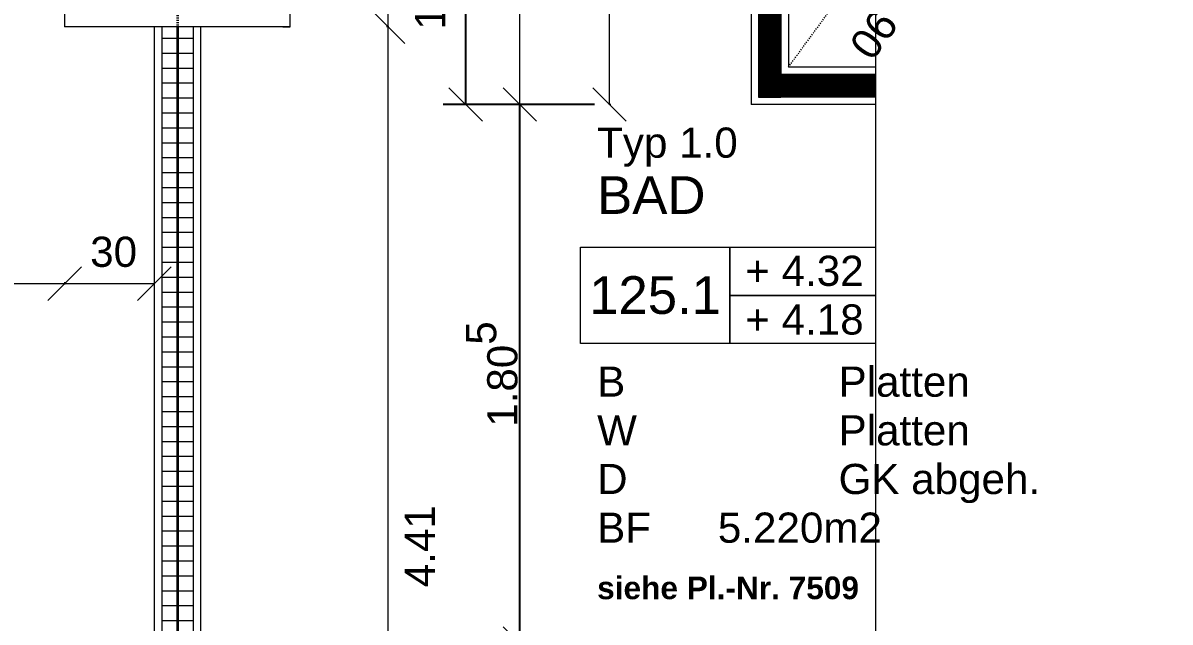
# Model space of a CAD drawing. Header units: metres. Extents: x -1 to 282, y -100 to 261.
# Drawn here: x 183.8 to 282.2, y 75.5 to 126.9 of the extents above; entities that cross this region are included whole.
import ezdxf

# ---------------------------------------------------------------- set-up
doc = ezdxf.new("R2010")
doc.units = ezdxf.units.M
doc.header["$LTSCALE"] = 0.00508
doc.header["$PDMODE"] = 1
doc.linetypes.add('Ohne Titel-12', pattern=[1.041641, 0.625, -0.208282, 0.069427, -0.138931])
doc.linetypes.add('Ohne Titel-9', pattern=[2.558905, 1.968385, -0.19684, 0.19684, -0.19684])
for name, color, linetype, lineweight in [('271_Gipserarbeiten-allgemein', 7, 'Continuous', 18), ('Linien-0.03', 7, 'Continuous', 5), ('Linien-stripu abgehängte Decke', 7, 'Ohne Titel-12', 13), ('Symbole', 7, 'Continuous', 5), ('Text-Raumstempel', 7, 'Continuous', 5)]:
    doc.layers.add(name, color=color, linetype=linetype, lineweight=lineweight)
for name, color, linetype, lineweight, true_color in [('271_Gipserarbeiten-LBW 12.5cm', 7, 'Continuous', 18, 0x117d81), ('271_Gipserarbeiten-LBW 15.5cm', 7, 'Continuous', 18, 0x428110), ('Bemaßung-Leichtbau', 7, 'Continuous', 5, 0xb54400), ('Linien-Achsen', 7, 'Ohne Titel-9', 35, 0x0099ff)]:
    doc.layers.add(name, color=color, linetype=linetype, lineweight=lineweight, true_color=true_color)
doc.styles.add('Arial', font='arial.ttf')
doc.styles.add('Arial (bold)', font='')
doc.styles.get('Arial (bold)').set_extended_font_data('Arial', bold=True)
doc.dimstyles.new('vbk_50', dxfattribs={"dimtxt": 101.016365, "dimasz": 0.002245, "dimexe": 0.0015, "dimexo": 0.003, "dimgap": 0.0005, "dimtad": 1, "dimdec": 3, "dimzin": 3, "dimdsep": 46, "dimtxsty": 'Arial', "dimblk": 'VW_SLASH', "dimblk1": 'VW_SLASH', "dimblk2": 'VW_SLASH', "dimcen": 0, "dimdle": 0.002, "dimazin": 0, "dimtfac": 0.9, "dimtdec": 3, "dimtix": 1, "dimtmove": 0, "dimatfit": 0, "dimldrblk": 'DOT', "dimfxl": 0.005, "dimfxlon": 1, "dimfrac": 2, "dimtolj": 1, "dimtzin": 3, "dimarcsym": 0})
pattern_1 = [(0, (0, 0), (3e-18, -0.05), [])]

# ---------------------------------------------------------------- blocks, each defined once
blk = doc.blocks.new('GRUP_GR_Garderobenwand (2D)')
at = {"layer": 'Linien-0.03', "linetype": 'Continuous', "lineweight": 5}
h = blk.add_hatch(dxfattribs=at)
h.set_pattern_fill('DÄMMSTOFF 1MM', angle=-90, style=0, pattern_type=2)
h.set_pattern_definition(pattern_1)
h.paths.add_polyline_path([(-0.0025, -2.4095), (-0.0525, -2.4095), (-0.0525, -6.82), (-0.0025, -6.82)])
h = blk.add_hatch(dxfattribs=at)
h.set_pattern_fill('DÄMMSTOFF 1MM', angle=-90, style=0, pattern_type=2)
h.set_pattern_definition(pattern_1)
h.paths.add_polyline_path([(0.0525, -2.4095), (0.0025, -2.4095), (0.0025, -6.82), (0.0525, -6.82)])
at = {"layer": '271_Gipserarbeiten-LBW 15.5cm'}
for p, q in [((0.3775, -1.1495), (0.3775, -2.4095)), ((-0.3775, -2.4095), (-0.3775, -2.2545)), ((-0.3525, -2.4095), (-0.3775, -2.4095)), ((-0.3525, -2.4095), (-0.0775, -2.4095)), ((-0.0775, -2.4095), (-0.0775, -6.82)), ((0.0775, -2.4095), (0.0775, -6.82)), ((0.0775, -2.4095), (0.3775, -2.4095))]:
    blk.add_line(p, q, dxfattribs=at)
at = {"layer": 'Linien-0.03'}
for p, q in [((0.3775, -1.1495), (0.3775, -2.4095)), ((-0.3775, -2.4095), (0.3775, -2.4095)), ((-0.0775, -2.4095), (-0.0775, -6.82)), ((-0.0525, -2.4095), (-0.0525, -6.82)), ((-0.0025, -2.4095), (-0.0025, -6.82)), ((0.0025, -2.4095), (0.0025, -6.82)), ((0.0525, -2.4095), (0.0525, -6.82)), ((0.0775, -2.4095), (0.0775, -6.82))]:
    blk.add_line(p, q, dxfattribs=at)
at = {"layer": 'Linien-0.03', "color": 7, "linetype": 'Continuous', "lineweight": 5}
for p, q in [((-0.0525, -2.4095), (-0.0525, -6.82)), ((-0.0025, -2.4095), (-0.0025, -6.82)), ((0.0025, -2.4095), (0.0025, -6.82)), ((0.0525, -2.4095), (0.0525, -6.82))]:
    blk.add_line(p, q, dxfattribs=at)
blk = doc.blocks.new('GRUP_GR_Zi-Typ2.0 (2D)')
at = {"layer": 'Bemaßung-Leichtbau', "linetype": 'Continuous', "lineweight": 5}
blk.add_point((0, -2.444), dxfattribs=at)
at = {"layer": 'Symbole', "color": 7}
blk.add_blockref('GRUP_GR_Garderobenwand (2D)', (0, 0.075), dxfattribs=at)
blk = doc.blocks.new('VW_SLASH')
at = {"color": 0, "linetype": 'ByBlock', "lineweight": -2}
blk.add_line((0.5, 0), (-1, 0), dxfattribs=at)
at = {"color": 0, "lineweight": 20, "flags": 128}
blk.add_lwpolyline([(25, 25), (-25, -25)], dxfattribs=at)
blk = doc.blocks.new('*D59')
at = {"layer": 'Bemaßung-Leichtbau', "color": 0, "lineweight": -2, "transparency": 16777216}
for p, q in [((0, -1.995), (0, -2.0015)), ((1.5425, -1.995), (1.5425, -2.0015)), ((1.5403, -2), (0.0022, -2))]:
    blk.add_line(p, q, dxfattribs=at)
at = {"layer": 'Defpoints', "color": 0, "transparency": 16777216}
for p in [(0, 0), (1.5425, -1.1395), (0, -2)]:
    blk.add_point(p, dxfattribs=at)
at = {"layer": 'Bemaßung-Leichtbau', "color": 0, "lineweight": -2, "transparency": 16777216, "xscale": 0.00224482421875, "yscale": 0.00224482421875, "zscale": 0.00224482421875, "rotation": 180}
blk.add_blockref('VW_SLASH', (0, -2), dxfattribs=at)
at = {"layer": 'Bemaßung-Leichtbau', "color": 0, "lineweight": -2, "transparency": 16777216, "xscale": 0.00224482421875, "yscale": 0.00224482421875, "zscale": 0.00224482421875}
blk.add_blockref('VW_SLASH', (1.5425, -2), dxfattribs=at)
at = {"layer": 'Bemaßung-Leichtbau', "color": 0, "transparency": 16777216, "insert": (0.9701, -1.8939), "char_height": 0.101016, "attachment_point": 5, "style": 'Arial'}
blk.add_mtext('\\A1;1.54\\S3^ ;', dxfattribs=at)
blk = doc.blocks.new('_DOT')
at = {"color": 0, "linetype": 'ByBlock', "lineweight": -2}
blk.add_line((-0.5, 0), (-1, 0), dxfattribs=at)
at = {"color": 0, "linetype": 'ByBlock', "const_width": 0.5}
blk.add_lwpolyline([(-0.25, 0, 1), (0.25, 0, 1)], format="xyb", close=True, dxfattribs=at)
blk = doc.blocks.new('*D60')
at = {"layer": 'Bemaßung-Leichtbau', "color": 0, "lineweight": -2, "transparency": 16777216}
for p, q in [((1.5425, -1.995), (1.5425, -2.0015)), ((1.8425, -1.995), (1.8425, -2.0015)), ((1.8403, -2), (1.5447, -2))]:
    blk.add_line(p, q, dxfattribs=at)
at = {"layer": 'Defpoints', "color": 0, "transparency": 16777216}
for p in [(1.5425, -1.1395), (1.8425, -1.1395), (1.5425, -2)]:
    blk.add_point(p, dxfattribs=at)
at = {"layer": 'Bemaßung-Leichtbau', "color": 0, "lineweight": -2, "transparency": 16777216, "xscale": 0.00224482421875, "yscale": 0.00224482421875, "zscale": 0.00224482421875, "rotation": 180}
blk.add_blockref('VW_SLASH', (1.5425, -2), dxfattribs=at)
at = {"layer": 'Bemaßung-Leichtbau', "color": 0, "lineweight": -2, "transparency": 16777216, "xscale": 0.00224482421875, "yscale": 0.00224482421875, "zscale": 0.00224482421875}
blk.add_blockref('VW_SLASH', (1.8425, -2), dxfattribs=at)
at = {"layer": 'Bemaßung-Leichtbau', "color": 0, "transparency": 16777216, "insert": (1.7065, -1.8939), "char_height": 0.10102, "attachment_point": 5, "style": 'Arial'}
blk.add_mtext('\\A1;30', dxfattribs=at)
blk = doc.blocks.new('*D157')
at = {"layer": 'Bemaßung-Leichtbau', "color": 0, "lineweight": -2, "transparency": 16777216}
for p, q in [((228.158, 176.15), (219.83, 176.15)), ((221.752, 119.96), (221.752, 176.092)), ((228.158, 119.902), (219.83, 119.902))]:
    blk.add_line(p, q, dxfattribs=at)
at = {"layer": 'Defpoints', "color": 0, "transparency": 16777216}
for p in [(221.752, 176.15), (246.225, 176.15), (246.225, 119.902)]:
    blk.add_point(p, dxfattribs=at)
at = {"layer": 'Bemaßung-Leichtbau', "color": 0, "lineweight": -2, "transparency": 16777216, "xscale": 0.05752405278592275, "yscale": 0.05752405278592275, "zscale": 0.05752405278592275}
for p, rotation in [((221.752, 176.15), 90), ((221.752, 119.902), 270)]:
    blk.add_blockref('VW_SLASH', p, dxfattribs=dict(at, rotation=rotation))
at = {"layer": 'Bemaßung-Leichtbau', "color": 0, "transparency": 16777216, "insert": (219.359, 148.026), "char_height": 2.58856, "attachment_point": 5, "rotation": 90, "style": 'Arial'}
blk.add_mtext('\\A1;2.19\\S5^ ;', dxfattribs=at)
blk = doc.blocks.new('*D160')
at = {"layer": 'Bemaßung-Leichtbau', "color": 0, "lineweight": -2, "transparency": 16777216}
for p, q in [((232.801, 119.902), (224.473, 119.902)), ((226.395, 73.706), (226.395, 119.845)), ((232.801, 73.649), (224.473, 73.649))]:
    blk.add_line(p, q, dxfattribs=at)
at = {"layer": 'Defpoints', "color": 0, "transparency": 16777216}
for p in [(226.395, 119.902), (254.319, 119.902), (254.319, 73.649)]:
    blk.add_point(p, dxfattribs=at)
at = {"layer": 'Bemaßung-Leichtbau', "color": 0, "lineweight": -2, "transparency": 16777216, "xscale": 0.05752405278592275, "yscale": 0.05752405278592275, "zscale": 0.05752405278592275}
for p, rotation in [((226.395, 119.902), 90), ((226.395, 73.649), 270)]:
    blk.add_blockref('VW_SLASH', p, dxfattribs=dict(at, rotation=rotation))
at = {"layer": 'Bemaßung-Leichtbau', "color": 0, "transparency": 16777216, "insert": (224.002, 96.775), "char_height": 2.58856, "attachment_point": 5, "rotation": 90, "style": 'Arial'}
blk.add_mtext('\\A1;1.80\\S5^ ;', dxfattribs=at)
blk = doc.blocks.new('*E185')
at = {"layer": 'Linien-0.03', "linetype": 'Continuous', "lineweight": 5}
h = blk.add_hatch(dxfattribs=at)
h.set_pattern_fill('DÄMMSTOFF 1MM', angle=90, style=0, pattern_type=2)
h.set_pattern_definition([(180, (-197.024983, -119.902227), (3e-18, 0.05), [])])
h.paths.add_polyline_path([(51.763, 0.641), (49.841, 0.641), (49.841, 9.481), (51.763, 9.481)])
at = {"layer": '271_Gipserarbeiten-LBW 12.5cm'}
for p, q in [((49.2, 9.481), (49.2, 0)), ((52.404, 9.481), (52.404, 3.203)), ((59.911, 3.203), (52.404, 3.203)), ((59.911, 0), (49.2, 0))]:
    blk.add_line(p, q, dxfattribs=at)
at = {"layer": 'Linien-0.03'}
for p, q in [((49.2, 9.481), (49.2, 0)), ((49.841, 9.481), (49.841, 0.641)), ((51.763, 9.481), (51.763, 2.563)), ((52.404, 9.481), (52.404, 3.203)), ((59.911, 3.203), (52.404, 3.203)), ((59.911, 2.563), (51.763, 2.563)), ((59.911, 0), (49.2, 0)), ((51.763, 0.641), (49.841, 0.641)), ((59.911, 0.641), (51.763, 0.641))]:
    blk.add_line(p, q, dxfattribs=at)
at = {"layer": 'Linien-0.03', "color": 7, "linetype": 'Continuous', "lineweight": 5}
for p, q in [((49.841, 9.481), (49.841, 0.641)), ((51.763, 9.481), (51.763, 2.563)), ((59.911, 2.563), (51.763, 2.563)), ((51.763, 2.563), (51.763, 0.641)), ((51.763, 0.641), (51.763, 2.563)), ((51.775, 2.563), (51.775, 0.641)), ((51.825, 2.563), (51.825, 0.641)), ((51.875, 2.563), (51.875, 0.641)), ((51.925, 2.563), (51.925, 0.641)), ((51.975, 2.563), (51.975, 0.641)), ((52.025, 2.563), (52.025, 0.641)), ((52.075, 2.563), (52.075, 0.641)), ((52.125, 2.563), (52.125, 0.641)), ((52.175, 2.563), (52.175, 0.641)), ((52.225, 2.563), (52.225, 0.641)), ((52.275, 2.563), (52.275, 0.641)), ((52.325, 2.563), (52.325, 0.641)), ((52.375, 2.563), (52.375, 0.641)), ((52.425, 2.563), (52.425, 0.641)), ((52.475, 2.563), (52.475, 0.641)), ((52.525, 2.563), (52.525, 0.641)), ((52.575, 2.563), (52.575, 0.641)), ((52.625, 2.563), (52.625, 0.641)), ((52.675, 2.563), (52.675, 0.641)), ((52.725, 2.563), (52.725, 0.641)), ((52.775, 2.563), (52.775, 0.641)), ((52.825, 2.563), (52.825, 0.641)), ((52.875, 2.563), (52.875, 0.641)), ((52.925, 2.563), (52.925, 0.641)), ((52.975, 2.563), (52.975, 0.641)), ((53.025, 2.563), (53.025, 0.641)), ((53.075, 2.563), (53.075, 0.641)), ((53.125, 2.563), (53.125, 0.641)), ((53.175, 2.563), (53.175, 0.641)), ((53.225, 2.563), (53.225, 0.641)), ((53.275, 2.563), (53.275, 0.641)), ((53.325, 2.563), (53.325, 0.641)), ((53.375, 2.563), (53.375, 0.641)), ((53.425, 2.563), (53.425, 0.641)), ((53.475, 2.563), (53.475, 0.641)), ((53.525, 2.563), (53.525, 0.641)), ((53.575, 2.563), (53.575, 0.641)), ((53.625, 2.563), (53.625, 0.641)), ((53.675, 2.563), (53.675, 0.641)), ((53.725, 2.563), (53.725, 0.641)), ((53.775, 2.563), (53.775, 0.641)), ((53.825, 2.563), (53.825, 0.641)), ((53.875, 2.563), (53.875, 0.641)), ((53.925, 2.563), (53.925, 0.641)), ((53.975, 2.563), (53.975, 0.641)), ((54.025, 2.563), (54.025, 0.641)), ((54.075, 2.563), (54.075, 0.641)), ((54.125, 2.563), (54.125, 0.641)), ((54.175, 2.563), (54.175, 0.641)), ((54.225, 2.563), (54.225, 0.641)), ((54.275, 2.563), (54.275, 0.641)), ((54.325, 2.563), (54.325, 0.641)), ((54.375, 2.563), (54.375, 0.641)), ((54.425, 2.563), (54.425, 0.641)), ((54.475, 2.563), (54.475, 0.641)), ((54.525, 2.563), (54.525, 0.641)), ((54.575, 2.563), (54.575, 0.641)), ((54.625, 2.563), (54.625, 0.641)), ((54.675, 2.563), (54.675, 0.641)), ((54.725, 2.563), (54.725, 0.641)), ((54.775, 2.563), (54.775, 0.641)), ((54.825, 2.563), (54.825, 0.641)), ((54.875, 2.563), (54.875, 0.641)), ((54.925, 2.563), (54.925, 0.641)), ((54.975, 2.563), (54.975, 0.641)), ((55.025, 2.563), (55.025, 0.641)), ((55.075, 2.563), (55.075, 0.641)), ((55.125, 2.563), (55.125, 0.641)), ((55.175, 2.563), (55.175, 0.641)), ((55.225, 2.563), (55.225, 0.641)), ((55.275, 2.563), (55.275, 0.641)), ((55.325, 2.563), (55.325, 0.641)), ((55.375, 2.563), (55.375, 0.641)), ((55.425, 2.563), (55.425, 0.641)), ((55.475, 2.563), (55.475, 0.641)), ((55.525, 2.563), (55.525, 0.641)), ((55.575, 2.563), (55.575, 0.641)), ((55.625, 2.563), (55.625, 0.641)), ((55.675, 2.563), (55.675, 0.641)), ((55.725, 2.563), (55.725, 0.641)), ((55.775, 2.563), (55.775, 0.641)), ((55.825, 2.563), (55.825, 0.641)), ((55.875, 2.563), (55.875, 0.641)), ((55.925, 2.563), (55.925, 0.641)), ((55.975, 2.563), (55.975, 0.641)), ((56.025, 2.563), (56.025, 0.641)), ((56.075, 2.563), (56.075, 0.641)), ((56.125, 2.563), (56.125, 0.641)), ((56.175, 2.563), (56.175, 0.641)), ((56.225, 2.563), (56.225, 0.641)), ((56.275, 2.563), (56.275, 0.641)), ((56.325, 2.563), (56.325, 0.641)), ((56.375, 2.563), (56.375, 0.641)), ((56.425, 2.563), (56.425, 0.641)), ((56.475, 2.563), (56.475, 0.641)), ((56.525, 2.563), (56.525, 0.641)), ((56.575, 2.563), (56.575, 0.641)), ((56.625, 2.563), (56.625, 0.641)), ((56.675, 2.563), (56.675, 0.641)), ((56.725, 2.563), (56.725, 0.641)), ((56.775, 2.563), (56.775, 0.641)), ((56.825, 2.563), (56.825, 0.641)), ((56.875, 2.563), (56.875, 0.641)), ((56.925, 2.563), (56.925, 0.641)), ((56.975, 2.563), (56.975, 0.641)), ((57.025, 2.563), (57.025, 0.641)), ((57.075, 2.563), (57.075, 0.641)), ((57.125, 2.563), (57.125, 0.641)), ((57.175, 2.563), (57.175, 0.641)), ((57.225, 2.563), (57.225, 0.641)), ((57.275, 2.563), (57.275, 0.641)), ((57.325, 2.563), (57.325, 0.641)), ((57.375, 2.563), (57.375, 0.641)), ((57.425, 2.563), (57.425, 0.641)), ((57.475, 2.563), (57.475, 0.641)), ((57.525, 2.563), (57.525, 0.641)), ((57.575, 2.563), (57.575, 0.641)), ((57.625, 2.563), (57.625, 0.641)), ((57.675, 2.563), (57.675, 0.641)), ((57.725, 2.563), (57.725, 0.641)), ((57.775, 2.563), (57.775, 0.641)), ((57.825, 2.563), (57.825, 0.641)), ((57.875, 2.563), (57.875, 0.641)), ((57.925, 2.563), (57.925, 0.641)), ((57.975, 2.563), (57.975, 0.641)), ((58.025, 2.563), (58.025, 0.641)), ((58.075, 2.563), (58.075, 0.641)), ((58.125, 2.563), (58.125, 0.641)), ((58.175, 2.563), (58.175, 0.641)), ((58.225, 2.563), (58.225, 0.641)), ((58.275, 2.563), (58.275, 0.641)), ((58.325, 2.563), (58.325, 0.641)), ((58.375, 2.563), (58.375, 0.641)), ((58.425, 2.563), (58.425, 0.641)), ((58.475, 2.563), (58.475, 0.641)), ((58.525, 2.563), (58.525, 0.641)), ((58.575, 2.563), (58.575, 0.641)), ((58.625, 2.563), (58.625, 0.641)), ((58.675, 2.563), (58.675, 0.641)), ((58.725, 2.563), (58.725, 0.641)), ((58.775, 2.563), (58.775, 0.641)), ((58.825, 2.563), (58.825, 0.641)), ((58.875, 2.563), (58.875, 0.641)), ((58.925, 2.563), (58.925, 0.641)), ((58.975, 2.563), (58.975, 0.641)), ((59.025, 2.563), (59.025, 0.641)), ((59.075, 2.563), (59.075, 0.641)), ((59.125, 2.563), (59.125, 0.641)), ((59.175, 2.563), (59.175, 0.641)), ((59.225, 2.563), (59.225, 0.641)), ((59.275, 2.563), (59.275, 0.641)), ((59.325, 2.563), (59.325, 0.641)), ((59.375, 2.563), (59.375, 0.641)), ((59.425, 2.563), (59.425, 0.641)), ((59.475, 2.563), (59.475, 0.641)), ((59.525, 2.563), (59.525, 0.641)), ((59.575, 2.563), (59.575, 0.641)), ((59.625, 2.563), (59.625, 0.641)), ((59.675, 2.563), (59.675, 0.641)), ((59.725, 2.563), (59.725, 0.641)), ((59.775, 2.563), (59.775, 0.641)), ((59.825, 2.563), (59.825, 0.641)), ((59.875, 2.563), (59.875, 0.641)), ((49.841, 0.641), (51.763, 0.641)), ((59.911, 0.641), (51.763, 0.641))]:
    blk.add_line(p, q, dxfattribs=at)
blk = doc.blocks.new('*E186')
at = {"layer": 'Bemaßung-Leichtbau', "linetype": 'Continuous', "lineweight": 5}
for p in [(0, 152.331, 0), (1.986, 152.331, 0), (9.93, 152.331, 0), (35.776, 145.656, 0), (49.2, 145.656, 0), (49.2, 145.656, 0)]:
    blk.add_point(p, dxfattribs=at)
blk = doc.blocks.new('*D190')
at = {"layer": 'Bemaßung-Leichtbau', "color": 0, "lineweight": -2, "transparency": 16777216}
for p, q in [((199.011, 68.78), (199.011, 68.613)), ((206.641, 68.652), (199.068, 68.652)), ((206.698, 68.78), (206.698, 68.613))]:
    blk.add_line(p, q, dxfattribs=at)
at = {"layer": 'Defpoints', "color": 0, "transparency": 16777216}
for p in [(199.011, 126.578), (206.698, 126.578), (199.011, 68.652)]:
    blk.add_point(p, dxfattribs=at)
at = {"layer": 'Bemaßung-Leichtbau', "color": 0, "lineweight": -2, "transparency": 16777216, "xscale": 0.05752405278592275, "yscale": 0.05752405278592275, "zscale": 0.05752405278592275, "rotation": 180}
blk.add_blockref('VW_SLASH', (199.011, 68.652), dxfattribs=at)
at = {"layer": 'Bemaßung-Leichtbau', "color": 0, "lineweight": -2, "transparency": 16777216, "xscale": 0.05752405278592275, "yscale": 0.05752405278592275, "zscale": 0.05752405278592275}
blk.add_blockref('VW_SLASH', (206.698, 68.652), dxfattribs=at)
at = {"layer": 'Bemaßung-Leichtbau', "color": 0, "transparency": 16777216, "insert": (203.165, 71.372), "char_height": 2.5886, "attachment_point": 5, "style": 'Arial'}
blk.add_mtext('\\A1;30', dxfattribs=at)
blk = doc.blocks.new('*D191')
at = {"layer": 'Bemaßung-Leichtbau', "color": 0, "lineweight": -2, "transparency": 16777216}
for p, q in [((206.698, 68.78), (206.698, 68.613)), ((246.168, 68.652), (206.756, 68.652)), ((246.225, 68.78), (246.225, 68.613))]:
    blk.add_line(p, q, dxfattribs=at)
at = {"layer": 'Defpoints', "color": 0, "transparency": 16777216}
for p in [(206.698, 126.578), (246.225, 119.902), (206.698, 68.652)]:
    blk.add_point(p, dxfattribs=at)
at = {"layer": 'Bemaßung-Leichtbau', "color": 0, "lineweight": -2, "transparency": 16777216, "xscale": 0.05752405278592275, "yscale": 0.05752405278592275, "zscale": 0.05752405278592275, "rotation": 180}
blk.add_blockref('VW_SLASH', (206.698, 68.652), dxfattribs=at)
at = {"layer": 'Bemaßung-Leichtbau', "color": 0, "lineweight": -2, "transparency": 16777216, "xscale": 0.05752405278592275, "yscale": 0.05752405278592275, "zscale": 0.05752405278592275}
blk.add_blockref('VW_SLASH', (246.225, 68.652), dxfattribs=at)
at = {"layer": 'Bemaßung-Leichtbau', "color": 0, "transparency": 16777216, "insert": (226.462, 71.069), "char_height": 2.58856, "attachment_point": 5, "style": 'Arial'}
blk.add_mtext('\\A1;1.54\\S3^ ;', dxfattribs=at)
blk = doc.blocks.new('*D194')
at = {"layer": 'Bemaßung-Leichtbau', "color": 0, "lineweight": -2, "transparency": 16777216}
for p, q in [((234.211, 183.196), (234.044, 183.196)), ((234.083, 119.96), (234.083, 183.139)), ((234.211, 119.902), (234.044, 119.902))]:
    blk.add_line(p, q, dxfattribs=at)
at = {"layer": 'Defpoints', "color": 0, "transparency": 16777216}
for p in [(234.083, 183.196), (246.225, 183.196), (246.225, 119.902)]:
    blk.add_point(p, dxfattribs=at)
at = {"layer": 'Bemaßung-Leichtbau', "color": 0, "lineweight": -2, "transparency": 16777216, "xscale": 0.05752405278592275, "yscale": 0.05752405278592275, "zscale": 0.05752405278592275}
for p, rotation in [((234.083, 183.196), 90), ((234.083, 119.902), 270)]:
    blk.add_blockref('VW_SLASH', p, dxfattribs=dict(at, rotation=rotation))
at = {"layer": 'Bemaßung-Leichtbau', "color": 0, "transparency": 16777216, "insert": (232.142, 151.549), "char_height": 2.5886, "attachment_point": 5, "rotation": 90, "style": 'Arial'}
blk.add_mtext('\\A1;2.47', dxfattribs=at)
blk = doc.blocks.new('*D199')
at = {"layer": 'Bemaßung-Leichtbau', "color": 0, "lineweight": -2, "transparency": 16777216}
for p, q in [((214.963, 130.549), (215.129, 130.549)), ((215.091, 126.635), (215.091, 130.492)), ((214.963, 126.578), (215.129, 126.578))]:
    blk.add_line(p, q, dxfattribs=at)
at = {"layer": 'Defpoints', "color": 0, "transparency": 16777216}
for p in [(206.634, 130.549), (215.091, 130.549), (206.955, 126.578)]:
    blk.add_point(p, dxfattribs=at)
at = {"layer": 'Bemaßung-Leichtbau', "color": 0, "lineweight": -2, "transparency": 16777216, "xscale": 0.05752405278592275, "yscale": 0.05752405278592275, "zscale": 0.05752405278592275}
for p, rotation in [((215.091, 130.549), 90), ((215.091, 126.578), 270)]:
    blk.add_blockref('VW_SLASH', p, dxfattribs=dict(at, rotation=rotation))
at = {"layer": 'Bemaßung-Leichtbau', "color": 0, "transparency": 16777216, "insert": (217.811, 129.343), "char_height": 2.58856, "attachment_point": 5, "rotation": 90, "style": 'Arial'}
blk.add_mtext('\\A1;15\\S5^ ;', dxfattribs=at)
blk = doc.blocks.new('*D200')
at = {"layer": 'Bemaßung-Leichtbau', "color": 0, "lineweight": -2, "transparency": 16777216}
for p, q in [((214.963, 126.578), (215.129, 126.578)), ((215.091, 13.615), (215.091, 126.52)), ((214.963, 13.558), (215.129, 13.558))]:
    blk.add_line(p, q, dxfattribs=at)
at = {"layer": 'Defpoints', "color": 0, "transparency": 16777216}
for p in [(206.955, 126.578), (215.091, 126.578), (206.404, 13.558)]:
    blk.add_point(p, dxfattribs=at)
at = {"layer": 'Bemaßung-Leichtbau', "color": 0, "lineweight": -2, "transparency": 16777216, "xscale": 0.05752405278592275, "yscale": 0.05752405278592275, "zscale": 0.05752405278592275}
for p, rotation in [((215.091, 126.578), 90), ((215.091, 13.558), 270)]:
    blk.add_blockref('VW_SLASH', p, dxfattribs=dict(at, rotation=rotation))
at = {"layer": 'Bemaßung-Leichtbau', "color": 0, "transparency": 16777216, "insert": (217.811, 82.011), "char_height": 2.5886, "attachment_point": 5, "rotation": 90, "style": 'Arial'}
blk.add_mtext('\\A1;4.41', dxfattribs=at)
blk = doc.blocks.new('*D238')
at = {"layer": 'Bemaßung-Leichtbau', "color": 0, "lineweight": -2, "transparency": 16777216}
for p, q in [((226.523, 194.728), (226.357, 194.728)), ((226.395, 119.96), (226.395, 194.67)), ((226.523, 119.902), (226.357, 119.902))]:
    blk.add_line(p, q, dxfattribs=at)
at = {"layer": 'Defpoints', "color": 0, "transparency": 16777216}
for p in [(226.395, 194.728), (282.165, 194.728), (282.165, 119.902)]:
    blk.add_point(p, dxfattribs=at)
at = {"layer": 'Bemaßung-Leichtbau', "color": 0, "lineweight": -2, "transparency": 16777216, "xscale": 0.05752405278592275, "yscale": 0.05752405278592275, "zscale": 0.05752405278592275}
for p, rotation in [((226.395, 194.728), 90), ((226.395, 119.902), 270)]:
    blk.add_blockref('VW_SLASH', p, dxfattribs=dict(at, rotation=rotation))
at = {"layer": 'Bemaßung-Leichtbau', "color": 0, "transparency": 16777216, "insert": (224.433, 157.315), "char_height": 2.5886, "attachment_point": 5, "rotation": 90, "style": 'Arial'}
blk.add_mtext('\\A1;2.92', dxfattribs=at)
blk = doc.blocks.new('*E248')
at = {"layer": 'Linien-0.03', "linetype": 'Continuous', "lineweight": 5}
for p in [(0, 45.046), (0, 0)]:
    blk.add_point(p, dxfattribs=at)
at = {"layer": 'Text-Raumstempel', "flags": 128}
blk.add_lwpolyline([(2.434, 32.797), (15.247, 32.797), (15.247, 24.546), (2.434, 24.546)], close=True, dxfattribs=at)
for points in [[(15.247, 32.797), (27.781, 32.797)], [(27.781, 28.672), (15.247, 28.672), (15.247, 32.797)], [(15.247, 28.672), (27.781, 28.672)], [(27.781, 24.546), (15.247, 24.546), (15.247, 28.672)]]:
    blk.add_lwpolyline(points, dxfattribs=at)
at = {"layer": 'Text-Raumstempel', "line_spacing_factor": 0.967741, "style": 'Arial'}
for s, insert, char_height, attachment_point in [('Typ 1.0{\\H1.25x;\\PBAD}', (3.869, 43.067), 2.58856, 1), ('+ 4.32\\P+ 4.18', (21.653, 28.672), 2.5886, 5), ('125.1', (8.841, 28.672), 3.2357, 5), ('B^I^IPlatten\\PW^I^IPlatten\\PD^I^IGK abgeh.\\PBF^I5.220m2', (3.869, 22.563), 2.58856, 1)]:
    blk.add_mtext(s, dxfattribs=dict(at, insert=insert, char_height=char_height, attachment_point=attachment_point))
at = {"layer": 'Text-Raumstempel', "insert": (3.869, 4.544), "char_height": 1.94142, "width": 37.51528, "attachment_point": 1, "line_spacing_factor": 0.967741, "style": 'Arial (bold)'}
blk.add_mtext('siehe Pl.-Nr. 7509', dxfattribs=at)
blk = doc.blocks.new('*E253')
at = {"layer": '271_Gipserarbeiten-allgemein', "linetype": 'Continuous', "lineweight": 5}
blk.add_point((213.979, 3.886), dxfattribs=at)
at = {"layer": 'Linien-stripu abgehängte Decke'}
blk.add_line((215.252, 5.625), (222.759, 15.879), dxfattribs=at)
at = {"layer": 'Text-Raumstempel', "insert": (225.458, 17.713), "char_height": 2.58856, "attachment_point": 5, "rotation": 233.79, "line_spacing_factor": 1.451612, "style": 'Arial'}
blk.add_mtext('UK RD  +6.90\\PUK FD  +6.62', dxfattribs=at)
blk = doc.blocks.new('Bemassung_ZiTyp2.1_S')
at = {"layer": 'Bemaßung-Leichtbau'}
dim = blk.add_linear_dim(base=(0, -2), p1=(1.5425, -1.1395), p2=(0, 0), text='1.54\\S3^ ;', dimstyle='vbk_50', override={"dimtxt": 0.101016, "dimgap": 0.025, "dimpost": '<>', "dimtxsty": 'Arial', "dimtmove": 2}, dxfattribs=at)
dim.commit()
dim.dimension.update_dxf_attribs({"geometry": '*D59', "text_midpoint": (0.9701, -1.8939), "dimtype": 128})
dim = blk.add_linear_dim(base=(1.5425, -2), p1=(1.8425, -1.1395), p2=(1.5425, -1.1395), angle=180, text='30', dimstyle='vbk_50', override={"dimtxt": 0.101016, "dimgap": 0.025, "dimpost": '<>', "dimtxsty": 'Arial', "dimtmove": 2}, dxfattribs=at)
dim.commit()
dim.dimension.update_dxf_attribs({"geometry": '*D60', "text_midpoint": (1.7065, -1.8939), "dimtype": 129})
blk = doc.blocks.new('*E201')
at = {"layer": 'Bemaßung-Leichtbau', "linetype": 'Continuous', "lineweight": 5}
blk.add_point((49.2004, 107.7825), dxfattribs=at)
blk.add_point((49.2004, 107.7825), dxfattribs=at)
at = {"layer": 'Bemaßung-Leichtbau'}
dim = blk.add_aligned_dim(p1=(49.2004, 107.7825), p2=(49.2004, 171.0768), distance=12.1428, text='2.47', dimstyle='vbk_50', override={"dimscale": 25.625193, "dimtxt": 0.101016, "dimgap": 0.025, "dimlfac": 0.039024, "dimpost": '<>', "dimtxsty": 'Arial', "dimtmove": 2}, dxfattribs=at)
dim.commit()
dim.dimension.update_dxf_attribs({"geometry": '*D194', "text_midpoint": (35.1174, 139.4297), "insert": (-197.025, -12.1197)})
for base, p1, p2, angle, text, picture, middle, dimtype in [((18.0658, 118.4298), (9.9298, 114.4579), (9.6094, 118.4298), 270, '15\\S5^ ;', '*D199', (20.7856, 117.2236), 160), ((18.0658, 114.4579), (9.3794, 1.4383), (9.9298, 114.4579), 270, '4.41', '*D200', (20.7856, 69.8911), 160), ((1.986, 56.5322), (9.6735, 114.4579), (1.986, 114.4579), 180, '30', '*D190', (6.1397, 59.252), 161)]:
    dim = blk.add_linear_dim(base=base, p1=p1, p2=p2, angle=angle, text=text, dimstyle='vbk_50', override={"dimscale": 25.625193, "dimtxt": 0.101016, "dimgap": 0.025, "dimlfac": 0.039024, "dimpost": '<>', "dimtxsty": 'Arial', "dimtmove": 2}, dxfattribs=at)
    dim.commit()
    dim.dimension.update_dxf_attribs({"geometry": picture, "text_midpoint": middle, "dimtype": dimtype, "insert": (-197.025, -12.1197)})
dim = blk.add_linear_dim(base=(9.6735, 56.5322), p1=(49.2004, 107.7825), p2=(9.6735, 114.4579), text='1.54\\S3^ ;', dimstyle='vbk_50', override={"dimscale": 25.625193, "dimtxt": 0.101016, "dimgap": 0.025, "dimlfac": 0.039024, "dimpost": '<>', "dimtxsty": 'Arial', "dimtmove": 2}, dxfattribs=at)
dim.commit()
dim.dimension.update_dxf_attribs({"geometry": '*D191', "text_midpoint": (29.4369, 58.9488), "insert": (-197.025, -12.1197)})
blk = doc.blocks.new('*E240')
at = {"layer": 'Bemaßung-Leichtbau', "linetype": 'Continuous', "lineweight": 5}
blk.add_point((50.6386, 1.4383), dxfattribs=at)
blk.add_point((50.6386, 1.4383), dxfattribs=at)
at = {"layer": 'Bemaßung-Leichtbau'}
dim = blk.add_linear_dim(base=(30.8083, 76.2638), p1=(86.578, 1.4383), p2=(86.578, 76.2638), angle=270, text='2.92', dimstyle='vbk_50', override={"dimscale": 25.625193, "dimtxt": 0.101016, "dimgap": 0.025, "dimlfac": 0.039024, "dimpost": '<>', "dimtxsty": 'Arial', "dimtmove": 2}, dxfattribs=at)
dim.commit()
dim.dimension.update_dxf_attribs({"geometry": '*D238', "text_midpoint": (28.846, 38.851), "insert": (-195.5867, -118.464)})

msp = doc.modelspace()

# ---------------------------------------------------------------- linework, layer by layer
at = {"layer": 'Linien-0.03', "linetype": 'Continuous'}
msp.add_lwpolyline([(31.3575, -58.8574), (256.9364, -58.8574), (256.9364, 259.337), (31.3575, 259.337)], close=True, dxfattribs=at)
at = {"layer": 'Linien-Achsen'}
msp.add_line((197.025, 195.3684), (197.025, -58.8574), dxfattribs=at)

# ---------------------------------------------------------------- block references
at = {"layer": '271_Gipserarbeiten-allgemein', "color": 7}
msp.add_blockref('*E185', (197.025, 119.9022), dxfattribs=at)
at = {"layer": 'Bemaßung-Leichtbau', "color": 7, "xscale": 25.62519252307169, "yscale": 25.62519252307169, "zscale": 25.62519252307169}
msp.add_blockref('Bemassung_ZiTyp2.1_S', (147.8246, 155.7775), dxfattribs=at)
at = {"layer": 'Bemaßung-Leichtbau', "color": 7}
for name, p in [('*E201', (197.025, 12.1197)), ('*E240', (195.5867, 118.464))]:
    msp.add_blockref(name, p, dxfattribs=at)
at = {"layer": 'Linien-0.03', "color": 7}
msp.add_blockref('*E253', (34.1769, 117.4803), dxfattribs=at)
at = {"layer": 'Symbole', "color": 7, "xscale": -25.62519252307169, "yscale": 25.62519252307169, "zscale": 25.62519252307169}
msp.add_blockref('GRUP_GR_Zi-Typ2.0 (2D)', (197.025, 186.3996), dxfattribs=at)
at = {"layer": 'Symbole', "color": 7}
msp.add_blockref('*E186', (197.025, -25.7534, 0), dxfattribs=at)
at = {"layer": 'Text-Raumstempel'}
msp.add_blockref('*E248', (229.1554, 74.856), dxfattribs=at)

# ---------------------------------------------------------------- dimensions: what is measured, and where the dimension line sits
at = {"layer": 'Bemaßung-Leichtbau'}
for base, p1, p2, text, picture, middle in [((221.7517, 176.1495), (246.2254, 119.9022), (246.2254, 176.1495), '2.19\\S5^ ;', '*D157', (219.3589, 148.0259)), ((226.395, 119.9022), (254.3192, 73.6488), (254.3192, 119.9022), '1.80\\S5^ ;', '*D160', (224.0022, 96.7755))]:
    dim = msp.add_linear_dim(base=base, p1=p1, p2=p2, angle=270, text=text, dimstyle='vbk_50', override={"dimscale": 25.625193, "dimtxt": 0.101016, "dimexe": 0.075, "dimgap": 0.025, "dimlfac": 0.039024, "dimpost": '<>', "dimtxsty": 'Arial', "dimdle": 0.1, "dimtmove": 2, "dimfxl": 0.25}, dxfattribs=at)
    dim.commit()
    dim.dimension.update_dxf_attribs({"geometry": picture, "text_midpoint": middle})

doc.saveas('drawing.dxf')
